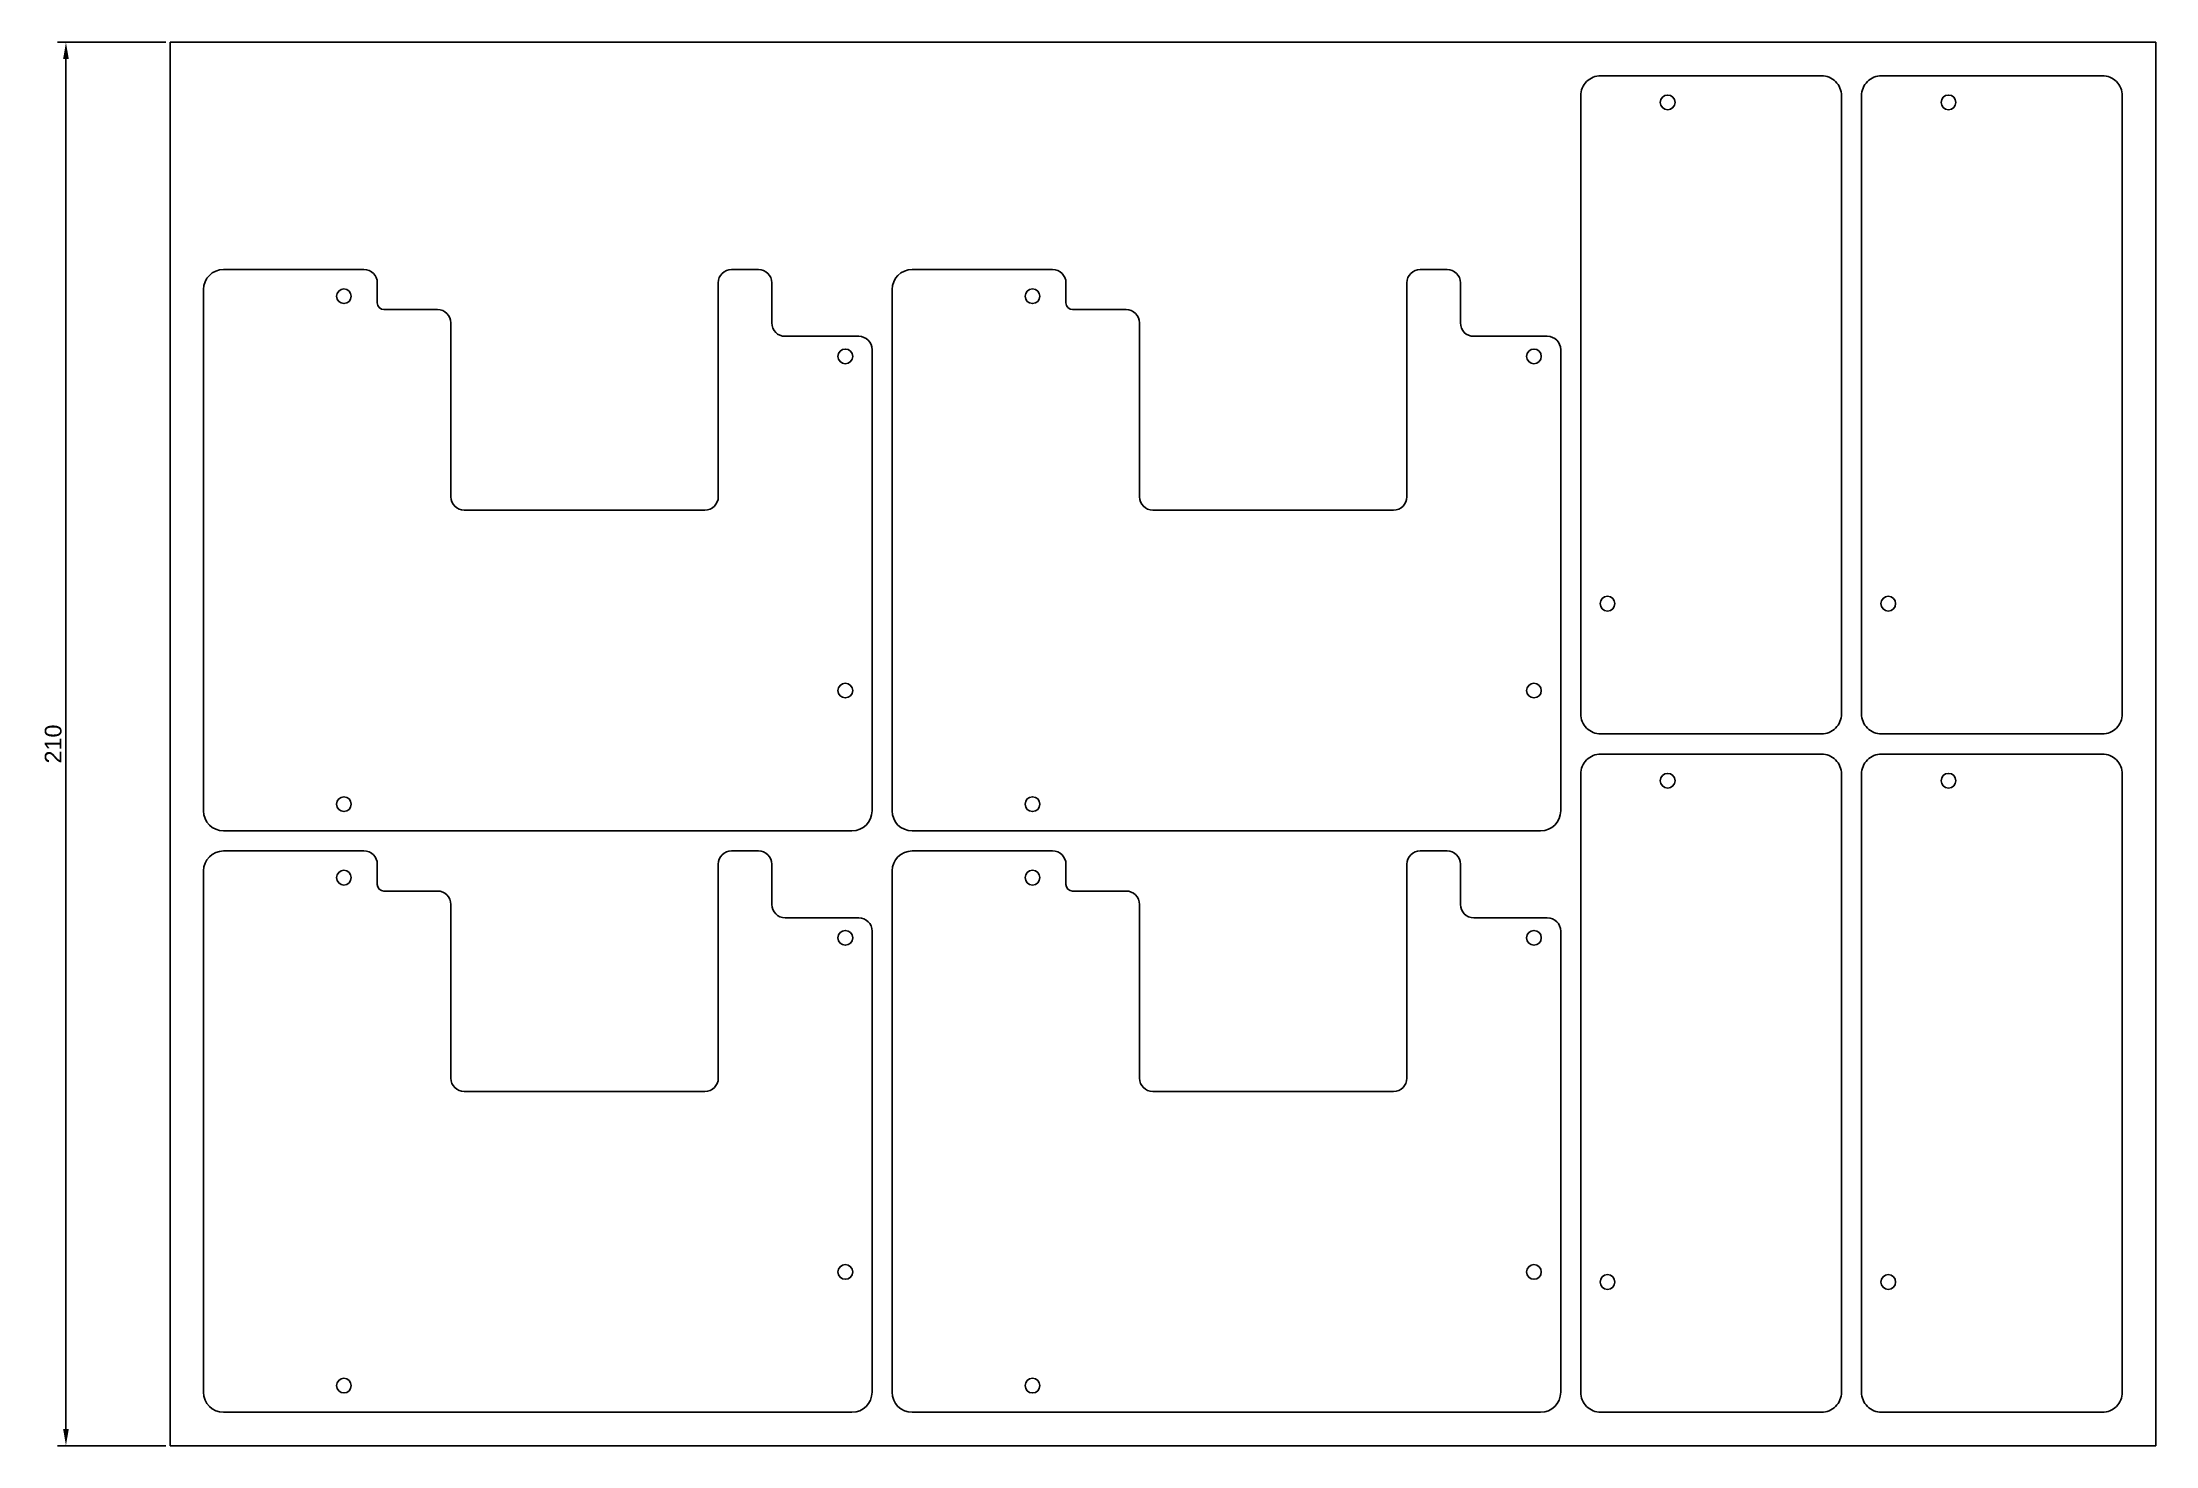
# Model space of a CAD drawing. Header units: millimetres. Extents: x -19 to 297, y 0 to 210.
import ezdxf

# ---------------------------------------------------------------- set-up
doc = ezdxf.new("R2010")
doc.units = ezdxf.units.MM
doc.styles.get("Standard").update_dxf_attribs({"font": 'arial.ttf'})
doc.dimstyles.new('ISO-25', dxfattribs={"dimtxt": 2.5, "dimasz": 2.5, "dimexe": 1.25, "dimexo": 0.625, "dimtad": 1, "dimtxsty": 'Standard', "dimcen": 2.5, "dimadec": 0, "dimazin": 0, "dimtfac": 1, "dimtmove": 0, "dimatfit": 3, "dimfxl": 1, "dimarcsym": 0})

# ---------------------------------------------------------------- blocks, each defined once
blk = doc.blocks.new('*D1')
at = {"color": 0, "lineweight": -2, "transparency": 16777216}
for p, q in [((-0.63, 210), (-16.82, 210)), ((-15.57, 207.5), (-15.57, 2.5)), ((-0.63, 0), (-16.82, 0))]:
    blk.add_line(p, q, dxfattribs=at)
at = {"color": 0, "transparency": 16777216}
for points in [[(-15.99, 207.5), (-15.15, 207.5), (-15.57, 210)], [(-15.99, 2.5), (-15.15, 2.5), (-15.57, 0)]]:
    blk.add_solid(points, dxfattribs=at)
at = {"layer": 'Defpoints', "color": 0, "transparency": 16777216}
for p in [(0, 210), (0, 0), (-15.57, 0)]:
    blk.add_point(p, dxfattribs=at)
at = {"color": 0, "transparency": 16777216, "insert": (-17.47, 105), "char_height": 2.5, "attachment_point": 5, "rotation": 90}
blk.add_mtext('210', dxfattribs=at)

msp = doc.modelspace()

# ---------------------------------------------------------------- linework, layer by layer
at = {"color": 1}
for p, q in [((297, 210), (0, 210)), ((0, 210), (0, 0)), ((297, 0), (297, 210)), ((8, 176), (29, 176)), ((31, 171), (31, 174)), ((82, 142), (82, 174)), ((84, 176), (88, 176)), ((90, 168), (90, 174)), ((111, 176), (132, 176)), ((134, 171), (134, 174)), ((185, 142), (185, 174)), ((187, 176), (191, 176)), ((193, 168), (193, 174)), ((5, 173), (5, 95)), ((108, 173), (108, 95)), ((32, 170), (40, 170)), ((42, 142), (42, 168)), ((135, 170), (143, 170)), ((145, 142), (145, 168)), ((103, 166), (92, 166)), ((206, 166), (195, 166)), ((105, 95), (105, 164)), ((208, 95), (208, 164)), ((44, 140), (80, 140)), ((147, 140), (183, 140)), ((8, 92), (102, 92)), ((111, 92), (205, 92)), ((8, 89), (29, 89)), ((84, 89), (88, 89)), ((111, 89), (132, 89)), ((187, 89), (191, 89)), ((5, 86), (5, 8)), ((31, 84), (31, 87)), ((82, 55), (82, 87)), ((90, 81), (90, 87)), ((108, 86), (108, 8)), ((134, 84), (134, 87)), ((185, 55), (185, 87)), ((193, 81), (193, 87)), ((32, 83), (40, 83)), ((135, 83), (143, 83)), ((42, 55), (42, 81)), ((145, 55), (145, 81)), ((103, 79), (92, 79)), ((105, 8), (105, 77)), ((206, 79), (195, 79)), ((208, 8), (208, 77)), ((44, 53), (80, 53)), ((147, 53), (183, 53)), ((8, 5), (102, 5)), ((111, 5), (205, 5)), ((0, 0), (297, 0))]:
    msp.add_line(p, q, dxfattribs=at)
for points in [[(214, 106.5), (247, 106.5, 0.4142136), (250, 109.5), (250, 202, 0.4142136), (247, 205), (214, 205, 0.4142136), (211, 202), (211, 109.5, 0.4142136)], [(256, 106.5), (289, 106.5, 0.4142136), (292, 109.5), (292, 202, 0.4142136), (289, 205), (256, 205, 0.4142136), (253, 202), (253, 109.5, 0.4142136)], [(214, 5), (247, 5, 0.4142136), (250, 8), (250, 100.5, 0.4142136), (247, 103.5), (214, 103.5, 0.4142136), (211, 100.5), (211, 8, 0.4142136)], [(256, 5), (289, 5, 0.4142136), (292, 8), (292, 100.5, 0.4142136), (289, 103.5), (256, 103.5, 0.4142136), (253, 100.5), (253, 8, 0.4142136)]]:
    msp.add_lwpolyline(points, format="xyb", close=True, dxfattribs=at)
for centre in [(224, 201), (266, 201), (26, 172), (129, 172), (101, 163), (204, 163), (215, 126), (257, 126), (101, 113), (204, 113), (224, 99.5), (266, 99.5), (26, 96), (129, 96), (26, 85), (129, 85), (101, 76), (204, 76), (101, 26), (204, 26), (215, 24.5), (257, 24.5), (26, 9), (129, 9)]:
    msp.add_circle(centre, 1.1, dxfattribs=at)
for centre, radius, start, end in [((8, 173), 3, 90, 180), ((29, 174), 2, 0, 90), ((84, 174), 2, 90, 180), ((88, 174), 2, 0, 90), ((111, 173), 3, 90, 180), ((132, 174), 2, 0, 90), ((187, 174), 2, 90, 180), ((191, 174), 2, 0, 90), ((32, 171), 1, 180, 270), ((135, 171), 1, 180, 270), ((40, 168), 2, 0, 90), ((92, 168), 2, 180, 270), ((143, 168), 2, 0, 90), ((195, 168), 2, 180, 270), ((103, 164), 2, 0, 90), ((206, 164), 2, 0, 90), ((44, 142), 2, 180, 270), ((80, 142), 2, 270, 0), ((147, 142), 2, 180, 270), ((183, 142), 2, 270, 0), ((8, 95), 3, 180, 270), ((102, 95), 3, 270, 0), ((111, 95), 3, 180, 270), ((205, 95), 3, 270, 0), ((8, 86), 3, 90, 180), ((29, 87), 2, 0, 90), ((84, 87), 2, 90, 180), ((88, 87), 2, 0, 90), ((111, 86), 3, 90, 180), ((132, 87), 2, 0, 90), ((187, 87), 2, 90, 180), ((191, 87), 2, 0, 90), ((32, 84), 1, 180, 270), ((40, 81), 2, 0, 90), ((135, 84), 1, 180, 270), ((143, 81), 2, 0, 90), ((92, 81), 2, 180, 270), ((195, 81), 2, 180, 270), ((103, 77), 2, 0, 90), ((206, 77), 2, 0, 90), ((44, 55), 2, 180, 270), ((80, 55), 2, 270, 0), ((147, 55), 2, 180, 270), ((183, 55), 2, 270, 0), ((8, 8), 3, 180, 270), ((102, 8), 3, 270, 0), ((111, 8), 3, 180, 270), ((205, 8), 3, 270, 0)]:
    msp.add_arc(centre, radius, start, end, dxfattribs=at)

# ---------------------------------------------------------------- dimensions: what is measured, and where the dimension line sits
dim = msp.add_linear_dim(base=(-15.57, 0), p1=(0, 210), p2=(0, 0), angle=90, dimstyle='ISO-25', dxfattribs=at)
dim.commit()
dim.dimension.update_dxf_attribs({"geometry": '*D1', "text_midpoint": (-17.471, 105)})

doc.saveas('drawing.dxf')
